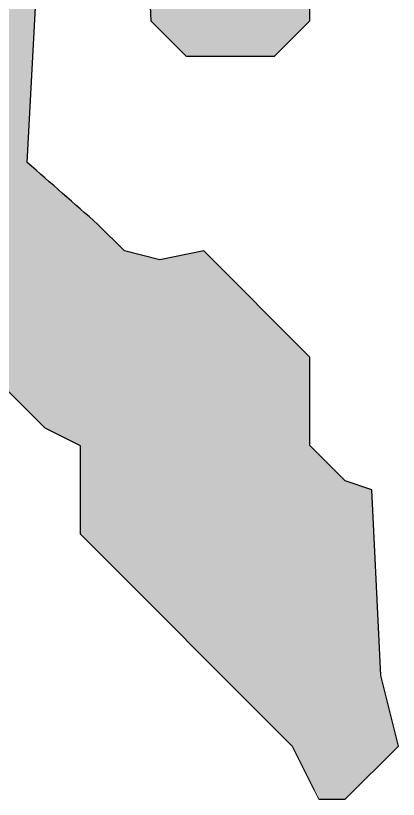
# Model space of a CAD drawing. Header units: inches. Extents: x 89 to 695, y 92 to 413.
# Drawn here: x 558.87 to 561.94, y 298.88 to 305.15 of the extents above; entities that cross this region are included whole.
import ezdxf

# ---------------------------------------------------------------- set-up
doc = ezdxf.new("R2010")
doc.units = ezdxf.units.IN
doc.header["$MEASUREMENT"] = 0
doc.layers.get('0').update_dxf_attribs({"linetype": 'CONTINUOUS'})

msp = doc.modelspace()

# ---------------------------------------------------------------- hatches: boundary and pattern name
at = {"linetype": 'Continuous', "lineweight": 0}
h = msp.add_hatch(color=0, dxfattribs=at)
h.set_gradient(color1=(255, 255, 255), one_color=1, tint=1)
edge = h.paths.add_edge_path()
edge.add_line((548.2669, 310.8497), (548.1253, 310.5664))
edge.add_line((548.1253, 310.5664), (548.1607, 310.0352))
edge.add_line((548.1607, 310.0352), (548.1961, 309.504))
edge.add_line((548.1961, 309.504), (547.4878, 308.7957))
edge.add_line((547.4878, 308.7957), (547.4878, 308.2291))
edge.add_line((547.4878, 308.2291), (546.3546, 307.0959))
edge.add_line((546.3546, 307.0959), (546.3546, 305.1127))
edge.add_line((546.3546, 305.1127), (546.6379, 304.8294))
edge.add_line((546.6379, 304.8294), (547.3461, 304.8294))
edge.add_line((547.3461, 304.8294), (547.9128, 305.396))
edge.add_line((547.9128, 305.396), (549.2585, 305.3252))
edge.add_line((549.2585, 305.3252), (549.3293, 305.1127))
edge.add_line((549.3293, 305.1127), (549.6126, 304.8294))
edge.add_line((549.6126, 304.8294), (554.4289, 304.8294))
edge.add_spline(control_points=[(554.4289, 304.8294), (554.5705, 304.6405), (554.7122, 304.4517), (554.8539, 304.2628)], knot_values=[0, 0, 0, 0, 1, 1, 1, 1], degree=3, periodic=0)
edge.add_line((554.8539, 304.2628), (556.9079, 304.192))
edge.add_line((556.9079, 304.192), (556.9787, 303.9795))
edge.add_line((556.9787, 303.9795), (559.1035, 301.8547))
edge.add_line((559.1035, 301.8547), (559.3868, 301.713))
edge.add_line((559.3868, 301.713), (559.3868, 301.0047))
edge.add_line((559.3868, 301.0047), (561.0867, 299.3049))
edge.add_line((561.0867, 299.3049), (561.26, 298.9582))
edge.add_line((561.26, 298.9582), (561.2992, 298.8799))
edge.add_line((561.2992, 298.8799), (561.5116, 298.8799))
edge.add_line((561.5116, 298.8799), (561.9366, 299.3048))
edge.add_line((561.9366, 299.3048), (561.795, 299.8715))
edge.add_line((561.795, 299.8715), (561.7241, 301.3589))
edge.add_line((561.7241, 301.3589), (561.5117, 301.4297))
edge.add_line((561.5117, 301.4297), (561.2283, 301.713))
edge.add_line((561.2283, 301.713), (561.2283, 302.4213))
edge.add_line((561.2283, 302.4213), (560.3784, 303.2712))
edge.add_line((560.3784, 303.2712), (560.0243, 303.2004))
edge.add_line((560.0243, 303.2004), (559.741, 303.2712))
edge.add_line((559.741, 303.2712), (559.5285, 303.4837))
edge.add_spline(control_points=[(559.5285, 303.4837), (559.3396, 303.6489), (559.1508, 303.8142), (558.9619, 303.9795)], knot_values=[0, 0, 0, 0, 1, 1, 1, 1], degree=3, periodic=0)
edge.add_line((558.9619, 303.9795), (559.0327, 305.3252))
edge.add_line((559.0327, 305.3252), (559.9395, 305.4076))
edge.add_line((559.9395, 305.4076), (559.9534, 305.1127))
edge.add_line((559.9534, 305.1127), (560.2368, 304.8294))
edge.add_line((560.2368, 304.8294), (560.945, 304.8294))
edge.add_line((560.945, 304.8294), (561.2283, 305.1127))
edge.add_line((561.2283, 305.1127), (561.2283, 306.5293))
edge.add_line((561.2283, 306.5293), (560.6617, 307.0959))
edge.add_line((560.6617, 307.0959), (560.6617, 307.6625))
edge.add_line((560.6617, 307.6625), (558.6786, 309.6457))
edge.add_line((558.6786, 309.6457), (558.1119, 309.6457))
edge.add_line((558.1119, 309.6457), (557.4036, 310.3539))
edge.add_line((557.4036, 310.3539), (556.9079, 310.2831))
edge.add_line((556.9079, 310.2831), (556.5183, 310.3185))
edge.add_line((556.5183, 310.3185), (556.0579, 310.4248))
edge.add_line((556.0579, 310.4248), (555.9871, 310.6373))
edge.add_line((555.9871, 310.6373), (555.7038, 310.9206))
edge.add_line((555.7038, 310.9206), (548.2669, 310.8497))

# ---------------------------------------------------------------- linework, layer by layer
at = {"color": 0, "linetype": 'Continuous', "lineweight": 0}
msp.add_line((561.2992, 298.8799), (561.26, 298.9582), dxfattribs=at)
at = {"color": 0, "linetype": 'Continuous', "ltscale": 2, "flags": 128}
for points in [[(558.9619, 303.9795), (559.0327, 305.3252), (559.9395, 305.4076), (559.9534, 305.1127), (560.2368, 304.8294), (560.945, 304.8294), (561.2283, 305.1127), (561.2283, 306.5293), (560.6617, 307.0959), (560.6617, 307.6625), (558.6786, 309.6457), (558.1119, 309.6457), (557.4036, 310.3539), (556.9079, 310.2831), (556.5183, 310.3185), (556.0579, 310.4248), (555.9871, 310.6373), (555.7038, 310.9206), (548.2669, 310.8497)], [(554.8539, 304.2628), (556.9079, 304.192), (556.9787, 303.9795), (559.1035, 301.8547), (559.3868, 301.713), (559.3868, 301.0047), (561.0867, 299.3049), (561.26, 298.9582)], [(561.2992, 298.8799), (561.5116, 298.8799), (561.9366, 299.3048), (561.795, 299.8715), (561.7241, 301.3589), (561.5117, 301.4297), (561.2283, 301.713), (561.2283, 302.4213), (560.3784, 303.2712), (560.0243, 303.2004), (559.741, 303.2712), (559.5285, 303.4837)]]:
    msp.add_lwpolyline(points, dxfattribs=at)
at = {"color": 0, "linetype": 'Continuous'}
msp.add_open_spline([(559.5285, 303.4837), (559.3396, 303.6489), (559.1508, 303.8142), (558.9619, 303.9795)], degree=3, dxfattribs=at)

doc.saveas('drawing.dxf')
